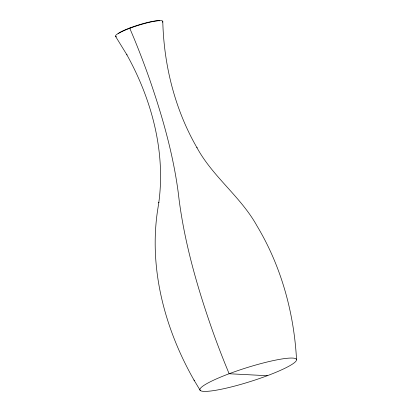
<?xml version="1.0" encoding="UTF-8"?>
<svg xmlns="http://www.w3.org/2000/svg" width="412" height="412" viewBox="0 0 412 412"><rect width="100%" height="100%" fill="white"/><g stroke="black" fill="none" stroke-linecap="round" stroke-linejoin="round"><path stroke-width="0.62" d="M130.393 27.753L129.785 28.284L133.993 38.301A286.304 100.193 69.5 0 1 149.788 79.851C162.385 116.359 173.066 153.743 178.175 192.095L179.215 200.608C185.076 244.924 197.575 288.086 212.34 330.182A311.858 109.134 69.5 0 0 224.772 363.075L229.129 373.746L267.285 375.713M115.53 36.328L126.978 54.945L126.834 54.708C151.637 99.38 165.778 151.585 158.78 202.776L158.847 202.256L157.25 212.7C149.19 270.612 165.341 329.791 193.975 380.034L194.361 380.683M193.975 380.034L200.247 390.468M296.537 359.609A50.645 7.138 -17.5 0 0 222.84 376.187A50.645 7.138 -17.5 0 0 225.246 388.387A50.645 7.138 -17.5 0 0 296.537 359.609C294.034 313.105 281.365 266.801 257.448 226.677L257.057 226.028C240.984 196.833 212.808 176.923 196.921 147.609L197.065 147.851C174.915 109.582 163.899 65.415 162.781 21.362M116.627 36.838A24.792 3.492 -17.5 0 1 137.443 25.632A24.792 3.492 -17.5 0 1 162.436 22.207M118.105 33.707A22.691 3.198 -17.5 0 1 138.52 24.972A22.691 3.198 -17.5 0 1 159.537 20.801"/></g></svg>
